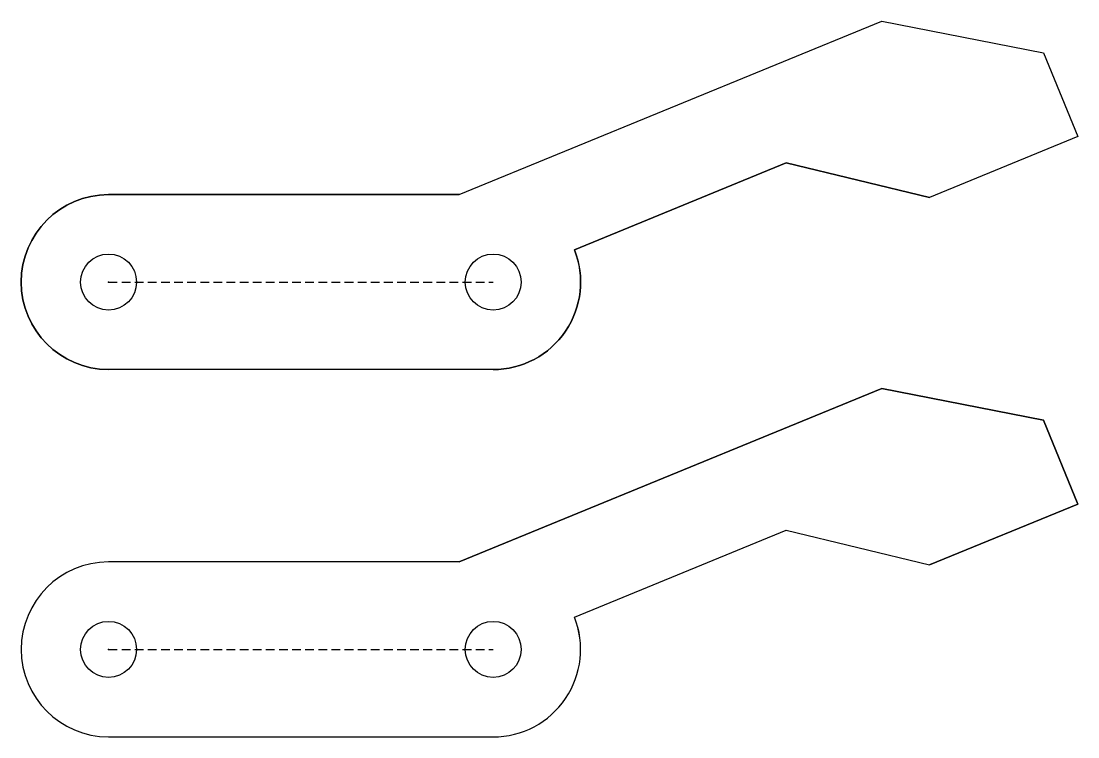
# Model space of a CAD drawing. Header units: millimetres. Extents: x -97.4 to -36.9, y 11.7 to 52.6.
import ezdxf

# ---------------------------------------------------------------- set-up
doc = ezdxf.new("R2010")
doc.units = ezdxf.units.MM
doc.linetypes.add('DASHED', pattern=[0.75, 0.5, -0.25])
doc.layers.get('0').update_dxf_attribs({"linetype": 'CONTINUOUS'})

msp = doc.modelspace()

# ---------------------------------------------------------------- linework, layer by layer
for p, q in [((-72.304, 42.686), (-48.129, 52.601)), ((-48.129, 52.601), (-38.881, 50.792)), ((-38.881, 50.792), (-36.914, 45.997)), ((-36.914, 45.997), (-45.406, 42.514)), ((-65.706, 39.528), (-53.597, 44.495)), ((-53.597, 44.495), (-45.406, 42.514)), ((-72.304, 42.686), (-92.354, 42.686)), ((-72.304, 21.686), (-48.129, 31.601)), ((-48.129, 31.601), (-38.881, 29.792)), ((-38.881, 29.792), (-36.914, 24.997)), ((-36.914, 24.997), (-45.406, 21.514)), ((-65.706, 18.528), (-53.597, 23.495)), ((-53.597, 23.495), (-45.406, 21.514)), ((-72.304, 21.686), (-92.354, 21.686))]:
    msp.add_line(p, q)
at = {"linetype": 'DASHED'}
for p, q in [((-92.354, 37.686), (-70.354, 37.686)), ((-92.354, 37.686), (-70.354, 37.686)), ((-92.354, 16.686), (-70.354, 16.686)), ((-92.354, 16.686), (-70.354, 16.686))]:
    msp.add_line(p, q, dxfattribs=at)
for points in [[(-48.129, 52.601), (-38.881, 50.792), (-36.914, 45.997), (-45.406, 42.514), (-53.597, 44.495), (-65.706, 39.528, -0.529593), (-70.354, 32.686), (-92.354, 32.686, -1), (-92.354, 42.686), (-72.304, 42.686)], [(-65.706, 18.528), (-53.597, 23.495), (-45.406, 21.514), (-36.914, 24.997), (-38.881, 29.792), (-48.129, 31.601), (-72.304, 21.686), (-92.354, 21.686, 1), (-92.354, 11.686), (-70.354, 11.686, 0.529593)]]:
    msp.add_lwpolyline(points, format="xyb", close=True)
for centre in [(-92.354, 37.686), (-70.354, 37.686), (-92.354, 16.686), (-70.354, 16.686)]:
    msp.add_circle(centre, 1.6)
for centre, start, end in [((-92.354, 37.686), 90, 270), ((-70.354, 37.686), -90, 21.62158), ((-92.354, 16.686), 90, 270), ((-70.354, 16.686), -90, 21.62158)]:
    msp.add_arc(centre, 5, start, end)
for p in [(-92.354, 37.686), (-92.354, 37.686), (-92.354, 16.686), (-92.354, 16.686)]:
    msp.add_point(p)

doc.saveas('drawing.dxf')
